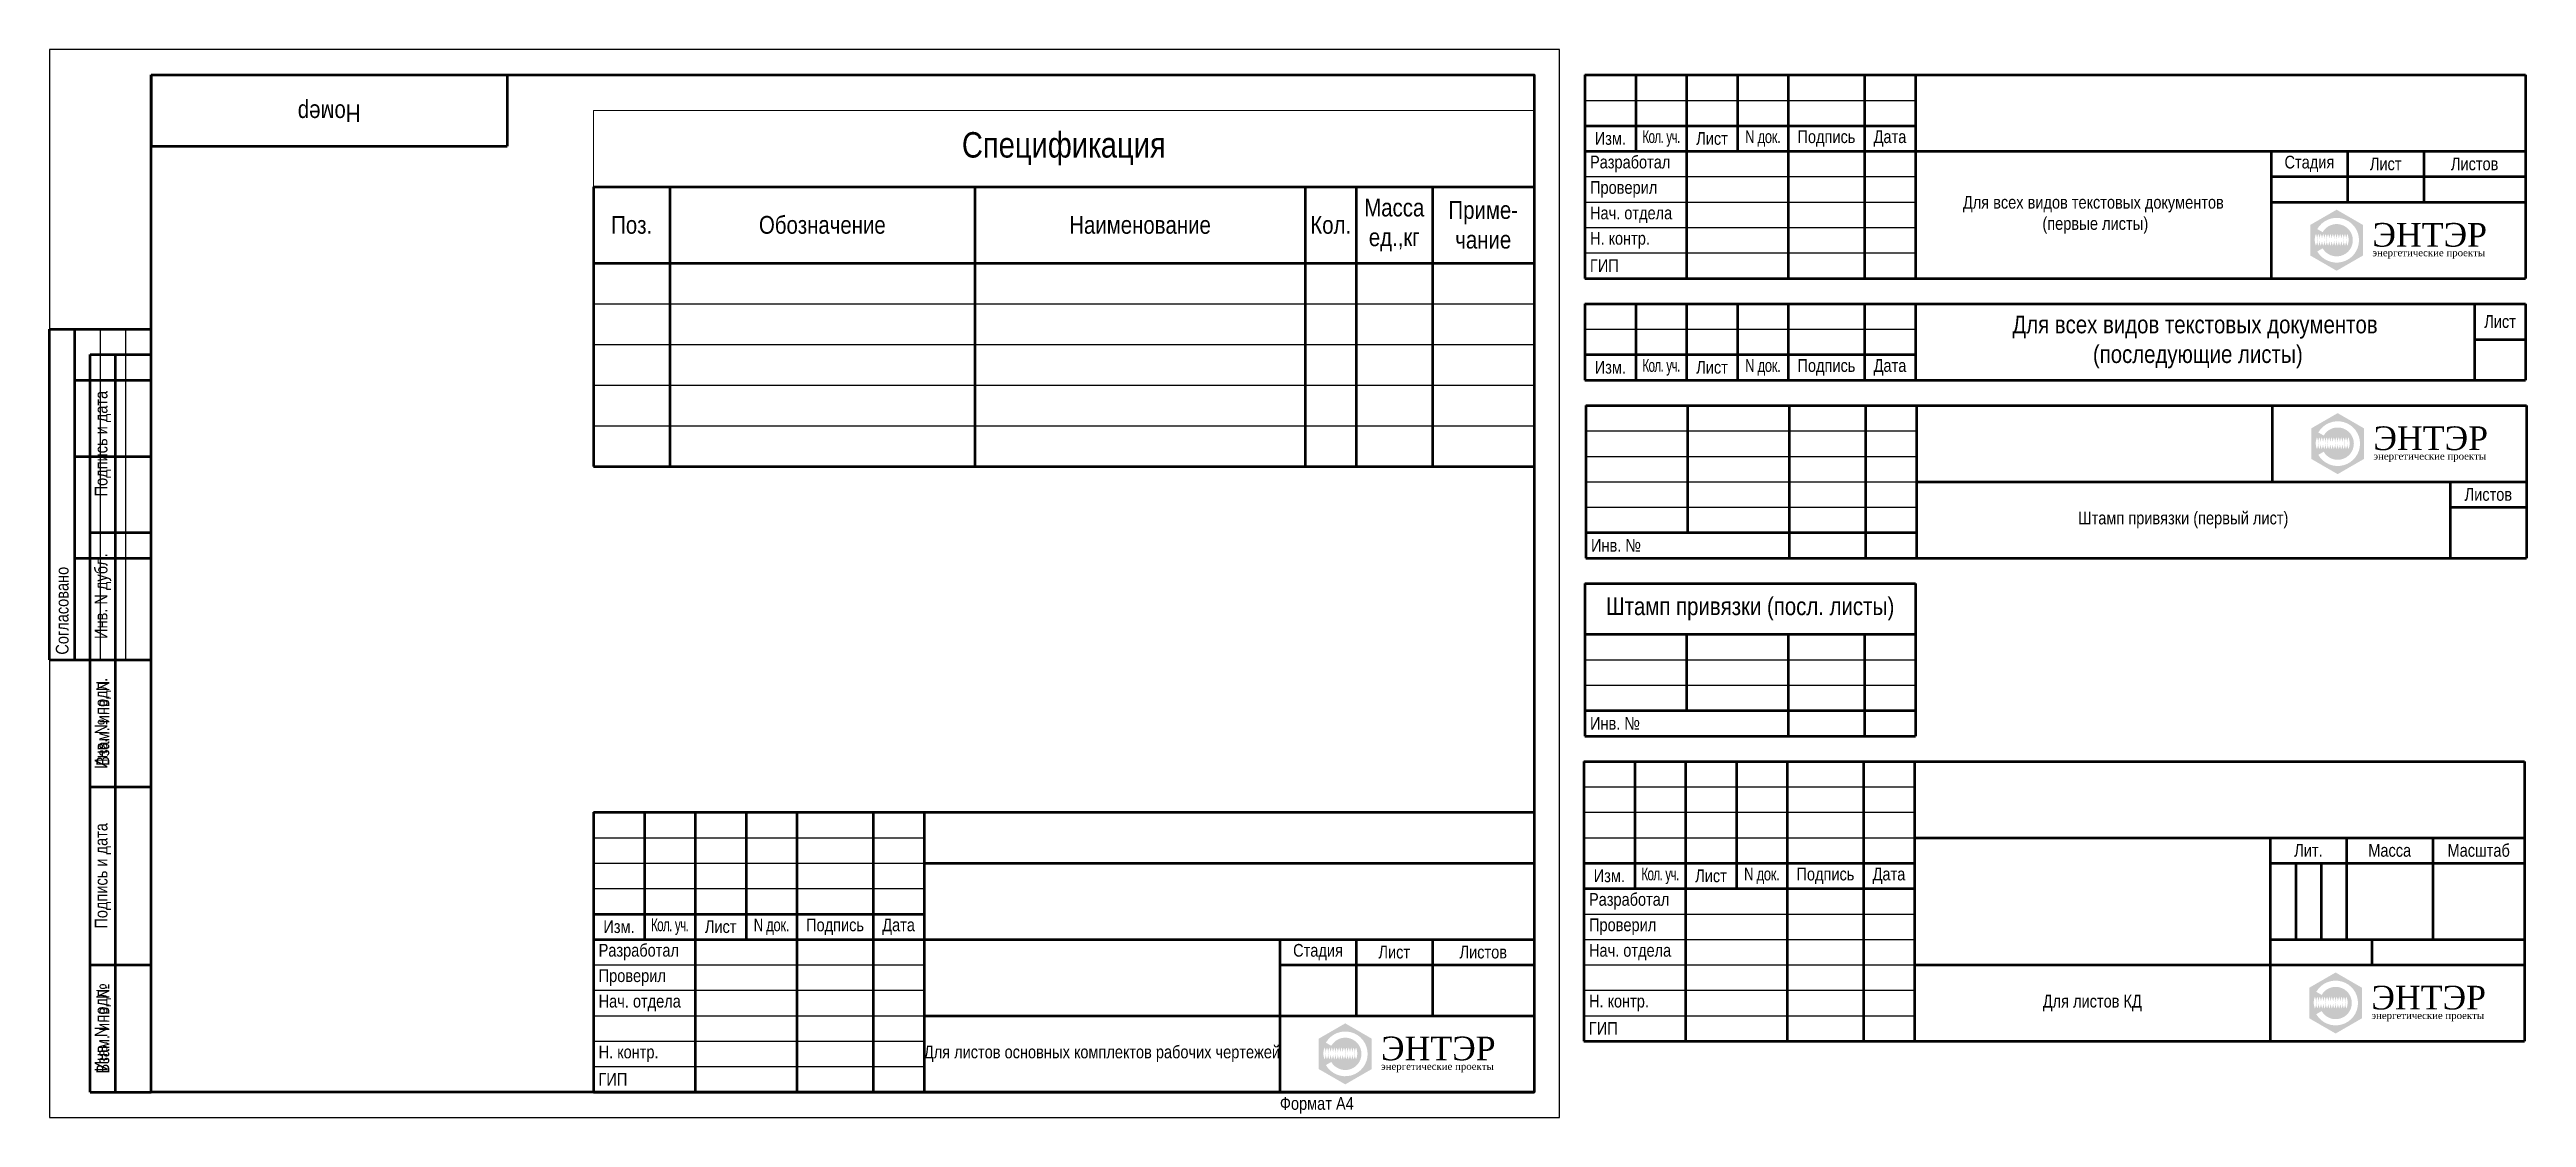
# Paper-space layout 'Блоки' of a CAD drawing. Header units: millimetres. Extents: x -1 to 486, y -1 to 209.
import ezdxf
from ezdxf.enums import TextEntityAlignment as Align

# ---------------------------------------------------------------- set-up
doc = ezdxf.new("R2010")
doc.units = ezdxf.units.MM
doc.layers.add('Чертеж_оформление', color=7, linetype='Continuous')
doc.styles.add('2.5_Gost_RD', font='ARIALN.TTF', dxfattribs={"height": 2.5})
doc.styles.add('3.5_Gost_RD', font='ARIALN.TTF', dxfattribs={"height": 3.5})
doc.styles.add('5.0_Gost_RD', font='ARIALN.TTF', dxfattribs={"height": 5})
doc.styles.add('СТГ_Энерго_штамп', font='times.ttf')

# ---------------------------------------------------------------- blocks, each defined once
blk = doc.blocks.new('*T249')
at = {"layer": 'Чертеж_оформление', "color": 0, "linetype": 'ByBlock', "lineweight": 50, "ltscale": 100}
for p, q in [((0, 0), (0, 85)), ((0, 85), (12, 85)), ((5, 0), (5, 85)), ((12, 0), (12, 85)), ((0, 60), (12, 60)), ((0, 25), (12, 25)), ((0, 0), (12, 0))]:
    blk.add_line(p, q, dxfattribs=at)
at = {"layer": 'Чертеж_оформление', "color": 0, "ltscale": 100, "char_height": 2.5, "attachment_point": 5, "rotation": 90, "style": '2.5_Gost_RD'}
for s, insert, width in [('Инв. № подл.', (2.5, 72.5), 23), ('Подпись и дата', (2.5, 42.5), 33), ('Взам. инв. №', (2.5, 12.5), 23)]:
    blk.add_mtext(s, dxfattribs=dict(at, insert=insert, width=width))
blk = doc.blocks.new('*T250')
at = {"layer": 'Чертеж_оформление', "color": 0, "linetype": 'ByBlock', "lineweight": 50, "ltscale": 100}
for p, q in [((0, 0), (0, 65)), ((0, 65), (20, 65)), ((5, 0), (5, 65)), ((20, 0), (20, 65)), ((5, 55), (20, 55)), ((5, 40), (20, 40)), ((5, 20), (20, 20)), ((0, 0), (20, 0))]:
    blk.add_line(p, q, dxfattribs=at)
at = {"layer": 'Чертеж_оформление', "color": 0, "linetype": 'ByBlock', "lineweight": -2, "ltscale": 100}
for p, q in [((10, 0), (10, 65)), ((15, 0), (15, 65))]:
    blk.add_line(p, q, dxfattribs=at)
at = {"layer": 'Чертеж_оформление', "color": 0, "ltscale": 100, "insert": (2.5, 1), "char_height": 2.5, "width": 63, "attachment_point": 4, "rotation": 90, "style": '2.5_Gost_RD'}
blk.add_mtext('Согласовано', dxfattribs=at)
blk = doc.blocks.new('*T251')
at = {"layer": 'Чертеж_оформление', "color": 0, "linetype": 'ByBlock', "lineweight": 50, "ltscale": 100}
for p, q in [((0, 0), (0, 145)), ((0, 145), (12, 145)), ((5, 0), (5, 145)), ((12, 0), (12, 145)), ((0, 110), (12, 110)), ((0, 85), (12, 85)), ((0, 60), (12, 60)), ((0, 25), (12, 25)), ((0, 0), (12, 0))]:
    blk.add_line(p, q, dxfattribs=at)
at = {"layer": 'Чертеж_оформление', "color": 0, "ltscale": 100, "char_height": 2.5, "attachment_point": 5, "rotation": 90, "style": '2.5_Gost_RD'}
for s, insert, width in [('{\\C256;Подпись и дата}', (2.5, 127.5), 33), ('{\\C256;Инв. N дубл.}', (2.5, 97.5), 23), ('{\\C256;Взам. инв. N}', (2.5, 72.5), 23), ('Подпись и дата', (2.5, 42.5), 33), ('Инв. N подл.', (2.5, 12.5), 23)]:
    blk.add_mtext(s, dxfattribs=dict(at, insert=insert, width=width))
blk = doc.blocks.new('*U248')
at = {"layer": 'Чертеж_оформление'}
blk.add_lwpolyline([(0, 0), (297, 0), (297, 210), (0, 210)], close=True, dxfattribs=at)
at = {"layer": 'Чертеж_оформление', "lineweight": 50}
blk.add_lwpolyline([(20, 205), (292, 205), (292, 5), (20, 5)], close=True, dxfattribs=at)
for name, p in [('*T250', (0, 90)), ('*T251', (8, 5)), ('*T249', (8, 5))]:
    blk.add_blockref(name, p)
at = {"layer": 'Чертеж_оформление', "style": '2.5_Gost_RD', "flags": 8}
blk.add_attdef('ФОРМАТ', text='', height=2.5, dxfattribs=at).set_placement((242, 4), align=Align.TOP_LEFT)
blk = doc.blocks.new('Логотип_НСК_Энтэр')
at = {"true_color": 0xc6930a}
h = blk.add_hatch(color=42, dxfattribs=at)
h.dxf.hatch_style = 1
h.paths.add_polyline_path([(-6.95, 3), (-12.14, 6), (-17.34, 3), (-17.34, -3), (-12.14, -6), (-6.95, -3)])
h.paths.add_polyline_path([(-15.95, 2.2, -3.732051), (-15.95, -2.2), (-14.89, -1.59, 3.732051), (-14.89, 1.59)], flags=16)
h.paths.add_polyline_path([(-16.21, 1.24, -0.101527), (-15.97, 0.08, -0.101527), (-15.74, 1.24, -0.101527), (-15.5, 0.08, -0.101527), (-15.26, 1.24, -0.101527), (-15.02, 0.08, -0.101527), (-14.78, 1.24, -0.101527), (-14.54, 0.08, -0.101527), (-14.31, 1.24, -0.101527), (-14.07, 0.08, -0.101527), (-13.83, 1.24, -0.101527), (-13.59, 0.08, -0.101527), (-13.35, 1.24, -0.101527), (-13.12, 0.08, -0.101527), (-12.88, 1.24, -0.101527), (-12.64, 0.08, -0.101527), (-12.4, 1.24, -0.101527), (-12.16, 0.08, -0.101527), (-11.92, 1.24, -0.101527), (-11.69, 0.08, -0.101527), (-11.45, 1.24, -0.101527), (-11.21, 0.08, -0.101527), (-10.97, 1.24, -0.101527), (-10.73, 0.08, -0.101527), (-10.5, 1.24, -0.101527), (-10.26, 0.08, -0.101527), (-10.02, 1.24, -0.205169), (-10.02, -1.08, -0.101527), (-10.26, 0.08, -0.101527), (-10.5, -1.08, -0.101527), (-10.73, 0.08, -0.101527), (-10.97, -1.08, -0.101527), (-11.21, 0.08, -0.101527), (-11.45, -1.08, -0.101527), (-11.69, 0.08, -0.101527), (-11.92, -1.08, -0.101527), (-12.16, 0.08, -0.101527), (-12.4, -1.08, -0.101527), (-12.64, 0.08, -0.101527), (-12.88, -1.08, -0.101527), (-13.12, 0.08, -0.101527), (-13.35, -1.08, -0.101527), (-13.59, 0.08, -0.101527), (-13.83, -1.08, -0.101527), (-14.07, 0.08, -0.101527), (-14.31, -1.08, -0.101527), (-14.54, 0.08, -0.101527), (-14.78, -1.08, -0.101527), (-15.02, 0.08, -0.101527), (-15.26, -1.08, -0.101527), (-15.5, 0.08, -0.101527), (-15.74, -1.08, -0.101527), (-15.97, 0.08, -0.101527), (-16.21, -1.08, -0.205169)], flags=16)
at = {"attachment_point": 1, "style": 'СТГ_Энерго_штамп'}
for s, insert, char_height in [('{\\C7;ЭНТЭР}', (-5.11, 3.39), 4.65), ('{\\C7;энергетические проекты}', (-5.11, -1.74), 1.41)]:
    blk.add_mtext_dynamic_manual_height_columns(s, width=22.4477, gutter_width=12.5, heights=[0], dxfattribs=dict(at, insert=insert, char_height=char_height))
blk = doc.blocks.new('*T3')
at = {"layer": 'Чертеж_оформление', "color": 0, "linetype": 'ByBlock', "lineweight": 50, "ltscale": 100}
for p, q in [((0, 0), (185, 0)), ((0, 0), (0, -55)), ((10, 0), (10, -25)), ((20, 0), (20, -55)), ((30, 0), (30, -25)), ((40, 0), (40, -55)), ((55, 0), (55, -55)), ((65, 0), (65, -55)), ((185, 0), (185, -55)), ((65, -10), (185, -10)), ((0, -20), (65, -20)), ((0, -25), (185, -25)), ((135, -25), (135, -55)), ((150, -25), (150, -40)), ((165, -25), (165, -40)), ((135, -30), (185, -30)), ((65, -40), (185, -40)), ((0, -55), (185, -55))]:
    blk.add_line(p, q, dxfattribs=at)
at = {"layer": 'Чертеж_оформление', "color": 0, "linetype": 'ByBlock', "lineweight": -2, "ltscale": 100}
for p, q in [((0, -5), (65, -5)), ((0, -10), (65, -10)), ((0, -15), (65, -15)), ((0, -30), (65, -30)), ((0, -35), (65, -35)), ((0, -40), (65, -40)), ((0, -45), (65, -45)), ((0, -50), (65, -50))]:
    blk.add_line(p, q, dxfattribs=at)
at = {"layer": 'Чертеж_оформление', "color": 0, "ltscale": 100}
blk.add_blockref('Логотип_НСК_Энтэр', (160, -47.5, 0), dxfattribs=at)
at = {"layer": 'Чертеж_оформление', "color": 0, "ltscale": 100, "char_height": 2.5, "style": '2.5_Gost_RD'}
for s, insert, width, attachment_point in [('Изм.', (5, -22.5), 8, 5), ('{\\W0.8;\\T0.9;Кол. уч.}', (15, -22.5), 8, 5), ('Лист', (25, -22.5), 8, 5), ('{\\W0.9;\\T0.95;N док.}', (35, -22.5), 8, 5), ('Подпись', (47.5, -22.5), 13, 5), ('Дата', (60, -22.5), 8, 5), ('Разработал', (1, -27.5), 18, 4), ('Стадия', (142.5, -27.5), 13, 5), ('Лист', (157.5, -27.5), 13, 5), ('Листов', (175, -27.5), 18, 5), ('Проверил', (1, -32.5), 18, 4), ('Нач. отдела', (1, -37.5), 18, 4), ('Н. контр.', (1, -47.5), 18, 4), ('Для листов основных комплектов рабочих чертежей', (100, -47.5), 68, 5), ('ГИП', (1, -52.5), 18, 4)]:
    blk.add_mtext(s, dxfattribs=dict(at, insert=insert, width=width, attachment_point=attachment_point))
blk = doc.blocks.new('*T12')
at = {"layer": 'Defpoints', "color": 8, "linetype": 'ByBlock', "lineweight": 0, "ltscale": 100}
for p, q in [((0, 0), (185, 0)), ((0, 0), (0, -15)), ((185, 0), (185, -15))]:
    blk.add_line(p, q, dxfattribs=at)
at = {"layer": 'Чертеж_оформление', "color": 0, "linetype": 'ByBlock', "lineweight": 50, "ltscale": 100}
for p, q in [((0, -15), (185, -15)), ((0, -15), (0, -70)), ((15, -15), (15, -70)), ((75, -15), (75, -70)), ((140, -15), (140, -70)), ((150, -15), (150, -70)), ((165, -15), (165, -70)), ((185, -15), (185, -70)), ((0, -30), (185, -30)), ((0, -70), (185, -70))]:
    blk.add_line(p, q, dxfattribs=at)
at = {"layer": 'Чертеж_оформление', "color": 0, "linetype": 'ByBlock', "lineweight": -2, "ltscale": 100}
for p, q in [((0, -38), (185, -38)), ((0, -46), (185, -46)), ((0, -54), (185, -54)), ((0, -62), (185, -62))]:
    blk.add_line(p, q, dxfattribs=at)
at = {"layer": 'Чертеж_оформление', "color": 0, "ltscale": 100, "attachment_point": 5}
for s, insert, char_height, width, style in [('Спецификация', (92.5, -7.5), 5, 182, '5.0_Gost_RD'), ('Масса ед.,кг', (157.5, -22.5), 3.5, 14.8, '3.5_Gost_RD'), ('Приме- чание', (175, -22.5), 3.5, 19.8, '3.5_Gost_RD'), ('Поз.', (7.5, -22.5), 3.5, 14.8, '3.5_Gost_RD'), ('Обозначение', (45, -22.5), 3.5, 59.8, '3.5_Gost_RD'), ('Наименование', (107.5, -22.5), 3.5, 64.8, '3.5_Gost_RD'), ('Кол.', (145, -22.5), 3.5, 9.8, '3.5_Gost_RD')]:
    blk.add_mtext(s, dxfattribs=dict(at, insert=insert, char_height=char_height, width=width, style=style))
blk = doc.blocks.new('*T55')
at = {"layer": 'Чертеж_оформление', "color": 0, "linetype": 'ByBlock', "lineweight": 50, "ltscale": 100}
for p, q in [((0, 0), (185, 0)), ((0, 0), (0, -15)), ((10, 0), (10, -15)), ((20, 0), (20, -15)), ((30, 0), (30, -15)), ((40, 0), (40, -15)), ((55, 0), (55, -15)), ((65, 0), (65, -15)), ((175, 0), (175, -15)), ((185, 0), (185, -15)), ((175, -7), (185, -7)), ((0, -10), (65, -10)), ((0, -15), (185, -15))]:
    blk.add_line(p, q, dxfattribs=at)
at = {"layer": 'Чертеж_оформление', "color": 0, "linetype": 'ByBlock', "lineweight": -2, "ltscale": 100}
blk.add_line((0, -5), (65, -5), dxfattribs=at)
at = {"layer": 'Чертеж_оформление', "color": 0, "ltscale": 100, "attachment_point": 5}
for s, insert, char_height, width, style in [('Для всех видов текстовых документов\\P (последующие листы)', (120, -7.5), 3.5, 108, '3.5_Gost_RD'), ('Лист', (180, -3.5), 2.5, 8, '2.5_Gost_RD'), ('Изм.', (5, -12.5), 2.5, 8, '2.5_Gost_RD'), ('{\\W0.8;\\T0.9;Кол. уч.}', (15, -12.5), 2.5, 8, '2.5_Gost_RD'), ('Лист', (25, -12.5), 2.5, 8, '2.5_Gost_RD'), ('{\\W0.9;\\T0.95;N док.}', (35, -12.5), 2.5, 8, '2.5_Gost_RD'), ('Подпись', (47.5, -12.5), 2.5, 13, '2.5_Gost_RD'), ('Дата', (60, -12.5), 2.5, 8, '2.5_Gost_RD')]:
    blk.add_mtext(s, dxfattribs=dict(at, insert=insert, char_height=char_height, width=width, style=style))
blk = doc.blocks.new('*T56')
at = {"layer": 'Чертеж_оформление', "color": 0, "linetype": 'ByBlock', "lineweight": 50, "ltscale": 100}
for p, q in [((0, 0), (185, 0)), ((0, 0), (0, -40)), ((10, 0), (10, -15)), ((20, 0), (20, -40)), ((30, 0), (30, -15)), ((40, 0), (40, -40)), ((55, 0), (55, -40)), ((65, 0), (65, -40)), ((185, 0), (185, -40)), ((0, -10), (65, -10)), ((0, -15), (185, -15)), ((135, -15), (135, -40)), ((150, -15), (150, -25)), ((165, -15), (165, -25)), ((135, -20), (185, -20)), ((135, -25), (185, -25)), ((0, -40), (185, -40))]:
    blk.add_line(p, q, dxfattribs=at)
at = {"layer": 'Чертеж_оформление', "color": 0, "linetype": 'ByBlock', "lineweight": -2, "ltscale": 100}
for p, q in [((0, -5), (65, -5)), ((0, -20), (65, -20)), ((0, -25), (65, -25)), ((0, -30), (65, -30)), ((0, -35), (65, -35))]:
    blk.add_line(p, q, dxfattribs=at)
at = {"layer": 'Чертеж_оформление', "color": 0, "ltscale": 100}
blk.add_blockref('Логотип_НСК_Энтэр', (160, -32.5, 0), dxfattribs=at)
at = {"layer": 'Чертеж_оформление', "color": 0, "ltscale": 100, "char_height": 2.5, "style": '2.5_Gost_RD'}
for s, insert, width, attachment_point in [('Изм.', (5, -12.5), 8, 5), ('{\\W0.8;\\T0.9;Кол. уч.}', (15, -12.5), 8, 5), ('Лист', (25, -12.5), 8, 5), ('{\\W0.9;\\T0.95;N док.}', (35, -12.5), 8, 5), ('Подпись', (47.5, -12.5), 13, 5), ('Дата', (60, -12.5), 8, 5), ('Разработал', (1, -17.5), 18, 4), ('Стадия', (142.5, -17.5), 13, 5), ('Лист', (157.5, -17.5), 13, 5), ('Листов', (175, -17.5), 18, 5), ('Проверил', (1, -22.5), 18, 4), ('Для всех видов текстовых документов\\P (первые листы)', (100, -27.5), 68, 5), ('Нач. отдела', (1, -27.5), 18, 4), ('Н. контр.', (1, -32.5), 18, 4), ('ГИП', (1, -37.5), 18, 4)]:
    blk.add_mtext(s, dxfattribs=dict(at, insert=insert, width=width, attachment_point=attachment_point))
blk = doc.blocks.new('*T57')
at = {"layer": 'Чертеж_оформление', "color": 0, "linetype": 'ByBlock', "lineweight": 50, "ltscale": 100}
for p, q in [((0, 0), (185, 0)), ((0, 0), (0, -30)), ((20, 0), (20, -25)), ((40, 0), (40, -30)), ((55, 0), (55, -30)), ((65, 0), (65, -30)), ((135, 0), (135, -15)), ((185, 0), (185, -30)), ((65, -15), (185, -15)), ((170, -15), (170, -30)), ((170, -20), (185, -20)), ((0, -25), (65, -25)), ((0, -30), (185, -30))]:
    blk.add_line(p, q, dxfattribs=at)
at = {"layer": 'Чертеж_оформление', "color": 0, "linetype": 'ByBlock', "lineweight": -2, "ltscale": 100}
for p, q in [((0, -5), (65, -5)), ((0, -10), (65, -10)), ((0, -15), (65, -15)), ((0, -20), (65, -20))]:
    blk.add_line(p, q, dxfattribs=at)
at = {"layer": 'Чертеж_оформление', "color": 0, "ltscale": 100}
blk.add_blockref('Логотип_НСК_Энтэр', (160, -7.5, 0), dxfattribs=at)
at = {"layer": 'Чертеж_оформление', "color": 0, "ltscale": 100, "char_height": 2.5, "style": '2.5_Gost_RD'}
for s, insert, width, attachment_point in [('Листов', (177.5, -17.5), 13, 5), ('Штамп привязки (первый лист)', (117.5, -22.5), 103, 5), ('Инв. №', (1, -27.5), 38, 4)]:
    blk.add_mtext(s, dxfattribs=dict(at, insert=insert, width=width, attachment_point=attachment_point))
blk = doc.blocks.new('*T58')
at = {"layer": 'Чертеж_оформление', "color": 0, "linetype": 'ByBlock', "lineweight": 50, "ltscale": 100}
for p, q in [((0, 0), (65, 0)), ((0, 0), (0, -30)), ((65, 0), (65, -30)), ((0, -10), (65, -10)), ((20, -10), (20, -25)), ((40, -10), (40, -30)), ((55, -10), (55, -30)), ((0, -25), (65, -25)), ((0, -30), (65, -30))]:
    blk.add_line(p, q, dxfattribs=at)
at = {"layer": 'Чертеж_оформление', "color": 0, "linetype": 'ByBlock', "lineweight": -2, "ltscale": 100}
for p, q in [((0, -15), (65, -15)), ((0, -20), (65, -20))]:
    blk.add_line(p, q, dxfattribs=at)
at = {"layer": 'Чертеж_оформление', "color": 0, "ltscale": 100}
for s, insert, char_height, width, attachment_point, style in [('Штамп привязки (посл. листы)', (32.5, -5), 3.5, 63, 5, '3.5_Gost_RD'), ('Инв. №', (1, -27.5), 2.5, 38, 4, '2.5_Gost_RD')]:
    blk.add_mtext(s, dxfattribs=dict(at, insert=insert, char_height=char_height, width=width, attachment_point=attachment_point, style=style))
blk = doc.blocks.new('*T80')
at = {"layer": 'Чертеж_оформление', "color": 0, "linetype": 'ByBlock', "lineweight": 50, "ltscale": 100}
for p, q in [((0, 0), (185, 0)), ((0, 0), (0, -55)), ((10, 0), (10, -25)), ((20, 0), (20, -55)), ((30, 0), (30, -25)), ((40, 0), (40, -55)), ((55, 0), (55, -55)), ((65, 0), (65, -55)), ((185, 0), (185, -55)), ((65, -15), (185, -15)), ((135, -15), (135, -55)), ((150, -15), (150, -35)), ((167, -15), (167, -35)), ((0, -20), (65, -20)), ((135, -20), (185, -20)), ((140, -20), (140, -35)), ((145, -20), (145, -35)), ((0, -25), (65, -25)), ((135, -35), (185, -35)), ((155, -35), (155, -40)), ((65, -40), (185, -40)), ((0, -55), (185, -55))]:
    blk.add_line(p, q, dxfattribs=at)
at = {"layer": 'Чертеж_оформление', "color": 0, "linetype": 'ByBlock', "lineweight": -2, "ltscale": 100}
for p, q in [((0, -5), (65, -5)), ((0, -10), (65, -10)), ((0, -15), (65, -15)), ((0, -30), (65, -30)), ((0, -35), (65, -35)), ((0, -40), (65, -40)), ((0, -45), (65, -45)), ((0, -50), (65, -50))]:
    blk.add_line(p, q, dxfattribs=at)
at = {"layer": 'Чертеж_оформление', "color": 0, "ltscale": 100}
blk.add_blockref('Логотип_НСК_Энтэр', (160, -47.5, 0), dxfattribs=at)
at = {"layer": 'Чертеж_оформление', "color": 0, "ltscale": 100, "char_height": 2.5, "style": '2.5_Gost_RD'}
for s, insert, width, attachment_point in [('Лит.', (142.5, -17.5), 13, 5), ('Масса', (158.5, -17.5), 15, 5), ('Масштаб', (176, -17.5), 16, 5), ('Изм.', (5, -22.5), 8, 5), ('{\\W0.8;\\T0.9;Кол. уч.}', (15, -22.5), 8, 5), ('Лист', (25, -22.5), 8, 5), ('{\\W0.9;\\T0.95;N док.}', (35, -22.5), 8, 5), ('Подпись', (47.5, -22.5), 19, 5), ('Дата', (60, -22.5), 8, 5), ('Разработал', (1, -27.5), 18, 4), ('Проверил', (1, -32.5), 18, 4), ('Нач. отдела', (1, -37.5), 18, 4), ('Н. контр.', (1, -47.5), 18, 4), ('Для листов КД', (100, -47.5), 68, 5), ('ГИП', (1, -52.5), 18, 4)]:
    blk.add_mtext(s, dxfattribs=dict(at, insert=insert, width=width, attachment_point=attachment_point))
blk = doc.blocks.new('*T254')
at = {"layer": 'Чертеж_оформление', "color": 0, "linetype": 'ByBlock', "lineweight": 50, "ltscale": 100}
for p, q in [((0, 0), (70, 0)), ((0, 0), (0, -14)), ((70, 0), (70, -14)), ((0, -14), (70, -14))]:
    blk.add_line(p, q, dxfattribs=at)
at = {"layer": 'Чертеж_оформление', "color": 0, "ltscale": 100, "insert": (35, -7), "char_height": 3.5, "width": 68, "attachment_point": 5, "rotation": 180, "style": '3.5_Gost_RD'}
blk.add_mtext('Номер', dxfattribs=at)

psp = doc.layouts.new('Блоки')

# ---------------------------------------------------------------- block references
for name, p in [('*T254', (19.21, 204.21)), ('*T56', (301.21, 204.21)), ('*T12', (106.21, 197.21)), ('*T55', (301.21, 159.21)), ('*T57', (301.41, 139.21)), ('*T58', (301.21, 104.21)), ('*T80', (301.01, 69.21)), ('*T3', (106.21, 59.21))]:
    psp.add_blockref(name, p)
at = {"layer": 'Чертеж_оформление', "ltscale": 100}
psp.add_blockref('*U248', (-0.79, -0.79), dxfattribs=at).add_auto_attribs({'ФОРМАТ': 'Формат А4'})

doc.saveas('drawing.dxf')
